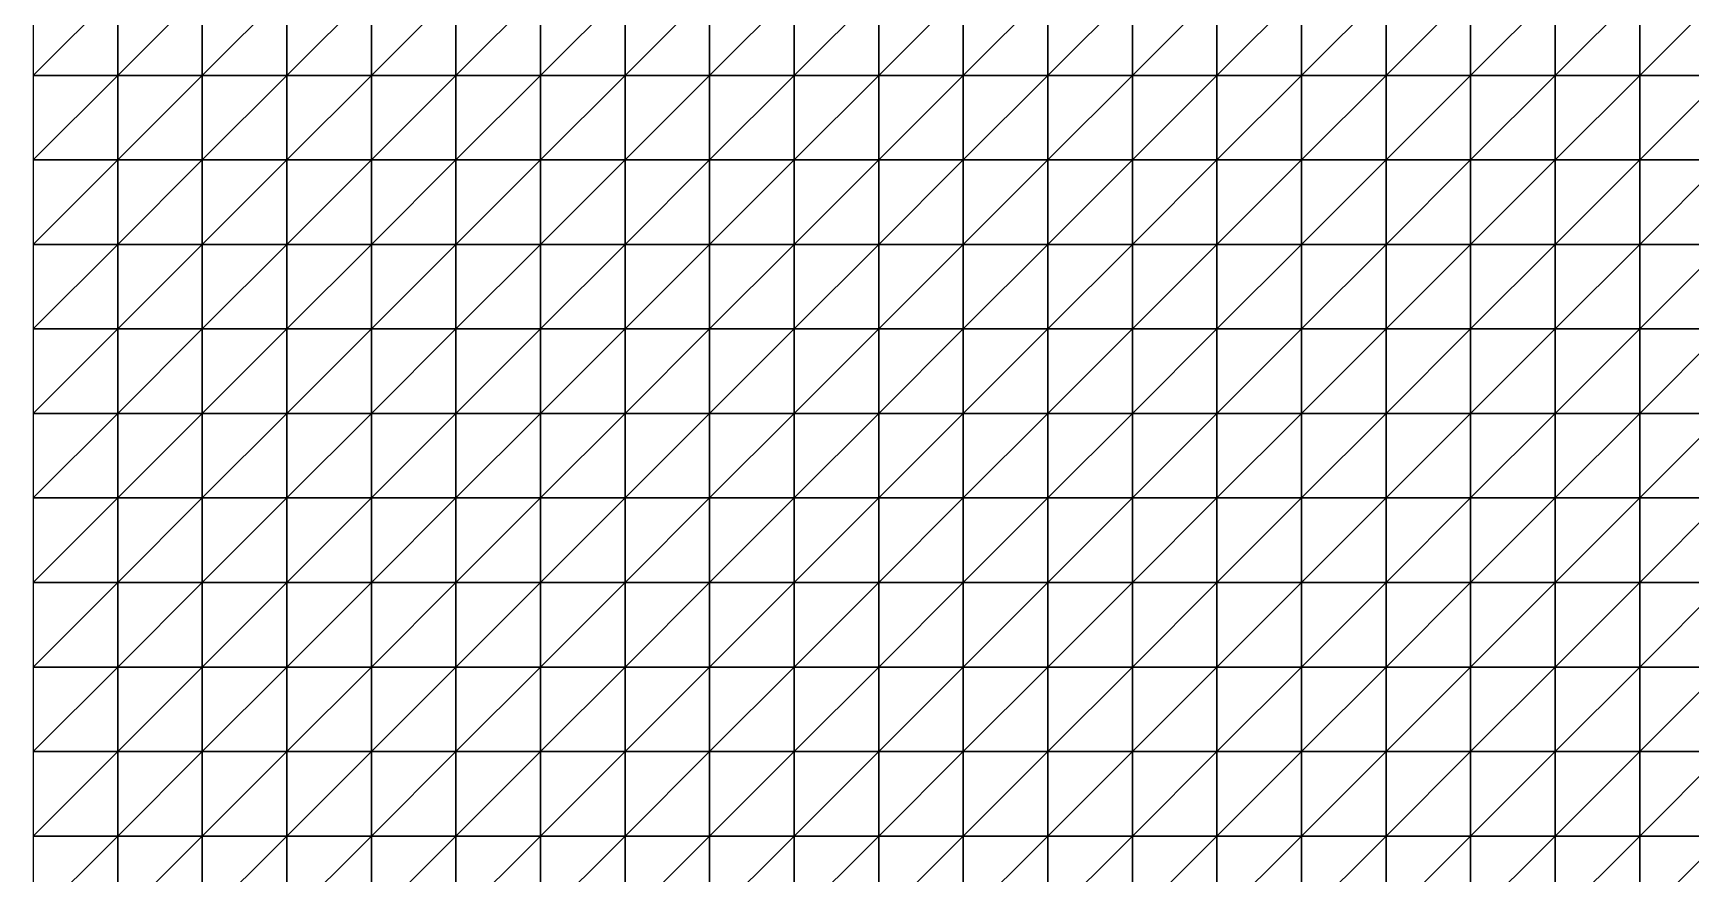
# Model space of a CAD drawing. Header units: metres. Extents: x 351000 to 353000, y 7455000 to 7457000.
# Drawn here: x 351000 to 351490.1, y 7455738.8 to 7455987.5 of the extents above; entities that cross this region are included whole.
import ezdxf

# ---------------------------------------------------------------- set-up
doc = ezdxf.new("R2010")
doc.units = ezdxf.units.M

msp = doc.modelspace()

# ---------------------------------------------------------------- linework, layer by layer
at = {"layer": 'BASE_OF_OXIDE_BOX'}
for points in [[(351000, 7455975, 1174.41), (351025, 7455975, 1174.5), (351025, 7456000, 1174.33)], [(351000, 7455975, 1174.41), (351025, 7456000, 1174.33), (351000, 7456000, 1174.34)], [(351025, 7455975, 1174.5), (351050, 7455975, 1176.9), (351050, 7456000, 1176.36)], [(351025, 7455975, 1174.5), (351050, 7456000, 1176.36), (351025, 7456000, 1174.33)], [(351050, 7455975, 1176.9), (351075, 7455975, 1180.66), (351075, 7456000, 1179.77)], [(351050, 7455975, 1176.9), (351075, 7456000, 1179.77), (351050, 7456000, 1176.36)], [(351075, 7455975, 1180.66), (351100, 7455975, 1184.44), (351100, 7456000, 1183.58)], [(351075, 7455975, 1180.66), (351100, 7456000, 1183.58), (351075, 7456000, 1179.77)], [(351100, 7455975, 1184.44), (351125, 7455975, 1187.08), (351125, 7456000, 1186.86)], [(351100, 7455975, 1184.44), (351125, 7456000, 1186.86), (351100, 7456000, 1183.58)], [(351125, 7455975, 1187.08), (351150, 7455975, 1187.91), (351150, 7456000, 1188.99)], [(351125, 7455975, 1187.08), (351150, 7456000, 1188.99), (351125, 7456000, 1186.86)], [(351150, 7455975, 1187.91), (351175, 7455975, 1186.78), (351175, 7456000, 1189.56)], [(351150, 7455975, 1187.91), (351175, 7456000, 1189.56), (351150, 7456000, 1188.99)], [(351175, 7455975, 1186.78), (351200, 7455975, 1183.84), (351200, 7456000, 1188.29)], [(351175, 7455975, 1186.78), (351200, 7456000, 1188.29), (351175, 7456000, 1189.56)], [(351200, 7455975, 1183.84), (351225, 7455975, 1179.32), (351225, 7456000, 1184.92)], [(351200, 7455975, 1183.84), (351225, 7456000, 1184.92), (351200, 7456000, 1188.29)], [(351225, 7455975, 1179.32), (351250, 7455975, 1173.45), (351250, 7456000, 1179.32)], [(351225, 7455975, 1179.32), (351250, 7456000, 1179.32), (351225, 7456000, 1184.92)], [(351250, 7455975, 1173.45), (351275, 7455975, 1166.69), (351275, 7456000, 1171.86)], [(351250, 7455975, 1173.45), (351275, 7456000, 1171.86), (351250, 7456000, 1179.32)], [(351275, 7455975, 1166.69), (351300, 7455975, 1159.97), (351300, 7456000, 1163.7)], [(351275, 7455975, 1166.69), (351300, 7456000, 1163.7), (351275, 7456000, 1171.86)], [(351300, 7455975, 1159.97), (351325, 7455975, 1154.79), (351325, 7456000, 1156.78)], [(351300, 7455975, 1159.97), (351325, 7456000, 1156.78), (351300, 7456000, 1163.7)], [(351325, 7455975, 1154.79), (351350, 7455975, 1152.94), (351350, 7456000, 1153.42)], [(351325, 7455975, 1154.79), (351350, 7456000, 1153.42), (351325, 7456000, 1156.78)], [(351350, 7455975, 1152.94), (351375, 7455975, 1155.93), (351375, 7456000, 1155.49)], [(351350, 7455975, 1152.94), (351375, 7456000, 1155.49), (351350, 7456000, 1153.42)], [(351375, 7455975, 1155.93), (351400, 7455975, 1164.32), (351400, 7456000, 1163.71)], [(351375, 7455975, 1155.93), (351400, 7456000, 1163.71), (351375, 7456000, 1155.49)], [(351400, 7455975, 1164.32), (351425, 7455975, 1177.45), (351425, 7456000, 1177.23)], [(351400, 7455975, 1164.32), (351425, 7456000, 1177.23), (351400, 7456000, 1163.71)], [(351425, 7455975, 1177.45), (351450, 7455975, 1193.51), (351450, 7456000, 1193.89)], [(351425, 7455975, 1177.45), (351450, 7456000, 1193.89), (351425, 7456000, 1177.23)], [(351450, 7455975, 1193.51), (351475, 7455975, 1209.9), (351475, 7456000, 1210.28)], [(351450, 7455975, 1193.51), (351475, 7456000, 1210.28), (351450, 7456000, 1193.89)], [(351475, 7455975, 1209.9), (351500, 7455975, 1219.05), (351500, 7456000, 1214.21)], [(351475, 7455975, 1209.9), (351500, 7456000, 1214.21), (351475, 7456000, 1210.28)], [(351000, 7455950, 1170.99), (351025, 7455950, 1170.94), (351025, 7455975, 1174.5)], [(351000, 7455950, 1170.99), (351025, 7455975, 1174.5), (351000, 7455975, 1174.41)], [(351025, 7455950, 1170.94), (351050, 7455950, 1173.62), (351050, 7455975, 1176.9)], [(351025, 7455950, 1170.94), (351050, 7455975, 1176.9), (351025, 7455975, 1174.5)], [(351050, 7455950, 1173.62), (351075, 7455950, 1177.85), (351075, 7455975, 1180.66)], [(351050, 7455950, 1173.62), (351075, 7455975, 1180.66), (351050, 7455975, 1176.9)], [(351075, 7455950, 1177.85), (351100, 7455950, 1182.05), (351100, 7455975, 1184.44)], [(351075, 7455950, 1177.85), (351100, 7455975, 1184.44), (351075, 7455975, 1180.66)], [(351100, 7455950, 1182.05), (351125, 7455950, 1184.82), (351125, 7455975, 1187.08)], [(351100, 7455950, 1182.05), (351125, 7455975, 1187.08), (351100, 7455975, 1184.44)], [(351125, 7455950, 1184.82), (351150, 7455950, 1185.46), (351150, 7455975, 1187.91)], [(351125, 7455950, 1184.82), (351150, 7455975, 1187.91), (351125, 7455975, 1187.08)], [(351150, 7455950, 1185.46), (351175, 7455950, 1183.98), (351175, 7455975, 1186.78)], [(351150, 7455950, 1185.46), (351175, 7455975, 1186.78), (351150, 7455975, 1187.91)], [(351175, 7455950, 1183.98), (351200, 7455950, 1180.84), (351200, 7455975, 1183.84)], [(351175, 7455950, 1183.98), (351200, 7455975, 1183.84), (351175, 7455975, 1186.78)], [(351200, 7455950, 1180.84), (351225, 7455950, 1176.63), (351225, 7455975, 1179.32)], [(351200, 7455950, 1180.84), (351225, 7455975, 1179.32), (351200, 7455975, 1183.84)], [(351225, 7455950, 1176.63), (351250, 7455950, 1171.8), (351250, 7455975, 1173.45)], [(351225, 7455950, 1176.63), (351250, 7455975, 1173.45), (351225, 7455975, 1179.32)], [(351250, 7455950, 1171.8), (351275, 7455950, 1166.76), (351275, 7455975, 1166.69)], [(351250, 7455950, 1171.8), (351275, 7455975, 1166.69), (351250, 7455975, 1173.45)], [(351275, 7455950, 1166.76), (351300, 7455950, 1162.15), (351300, 7455975, 1159.97)], [(351275, 7455950, 1166.76), (351300, 7455975, 1159.97), (351275, 7455975, 1166.69)], [(351300, 7455950, 1162.15), (351325, 7455950, 1158.96), (351325, 7455975, 1154.79)], [(351300, 7455950, 1162.15), (351325, 7455975, 1154.79), (351300, 7455975, 1159.97)], [(351325, 7455950, 1158.96), (351350, 7455950, 1158.46), (351350, 7455975, 1152.94)], [(351325, 7455950, 1158.96), (351350, 7455975, 1152.94), (351325, 7455975, 1154.79)], [(351350, 7455950, 1158.46), (351375, 7455950, 1161.8), (351375, 7455975, 1155.93)], [(351350, 7455950, 1158.46), (351375, 7455975, 1155.93), (351350, 7455975, 1152.94)], [(351375, 7455950, 1161.8), (351400, 7455950, 1169.48), (351400, 7455975, 1164.32)], [(351375, 7455950, 1161.8), (351400, 7455975, 1164.32), (351375, 7455975, 1155.93)], [(351400, 7455950, 1169.48), (351425, 7455950, 1181.12), (351425, 7455975, 1177.45)], [(351400, 7455950, 1169.48), (351425, 7455975, 1177.45), (351400, 7455975, 1164.32)], [(351425, 7455950, 1181.12), (351450, 7455950, 1195.38), (351450, 7455975, 1193.51)], [(351425, 7455950, 1181.12), (351450, 7455975, 1193.51), (351425, 7455975, 1177.45)], [(351450, 7455950, 1195.38), (351475, 7455950, 1210.14), (351475, 7455975, 1209.9)], [(351450, 7455950, 1195.38), (351475, 7455975, 1209.9), (351450, 7455975, 1193.51)], [(351475, 7455950, 1210.14), (351500, 7455950, 1223.04), (351500, 7455975, 1219.05)], [(351475, 7455950, 1210.14), (351500, 7455975, 1219.05), (351475, 7455975, 1209.9)], [(351000, 7455925, 1165.84), (351025, 7455925, 1165.54), (351025, 7455950, 1170.94)], [(351000, 7455925, 1165.84), (351025, 7455950, 1170.94), (351000, 7455950, 1170.99)], [(351025, 7455925, 1165.54), (351050, 7455925, 1168.48), (351050, 7455950, 1173.62)], [(351025, 7455925, 1165.54), (351050, 7455950, 1173.62), (351025, 7455950, 1170.94)], [(351050, 7455925, 1168.48), (351075, 7455925, 1173.36), (351075, 7455950, 1177.85)], [(351050, 7455925, 1168.48), (351075, 7455950, 1177.85), (351050, 7455950, 1173.62)], [(351075, 7455925, 1173.36), (351100, 7455925, 1178.38), (351100, 7455950, 1182.05)], [(351075, 7455925, 1173.36), (351100, 7455950, 1182.05), (351075, 7455950, 1177.85)], [(351100, 7455925, 1178.38), (351125, 7455925, 1181.98), (351125, 7455950, 1184.82)], [(351100, 7455925, 1178.38), (351125, 7455950, 1184.82), (351100, 7455950, 1182.05)], [(351125, 7455925, 1181.98), (351150, 7455925, 1183.37), (351150, 7455950, 1185.46)], [(351125, 7455925, 1181.98), (351150, 7455950, 1185.46), (351125, 7455950, 1184.82)], [(351150, 7455925, 1183.37), (351175, 7455925, 1182.65), (351175, 7455950, 1183.98)], [(351150, 7455925, 1183.37), (351175, 7455950, 1183.98), (351150, 7455950, 1185.46)], [(351175, 7455925, 1182.65), (351200, 7455925, 1180.49), (351200, 7455950, 1180.84)], [(351175, 7455925, 1182.65), (351200, 7455950, 1180.84), (351175, 7455950, 1183.98)], [(351200, 7455925, 1180.49), (351225, 7455925, 1177.69), (351225, 7455950, 1176.63)], [(351200, 7455925, 1180.49), (351225, 7455950, 1176.63), (351200, 7455950, 1180.84)], [(351225, 7455925, 1177.69), (351250, 7455925, 1174.84), (351250, 7455950, 1171.8)], [(351225, 7455925, 1177.69), (351250, 7455950, 1171.8), (351225, 7455950, 1176.63)], [(351250, 7455925, 1174.84), (351275, 7455925, 1172.23), (351275, 7455950, 1166.76)], [(351250, 7455925, 1174.84), (351275, 7455950, 1166.76), (351250, 7455950, 1171.8)], [(351275, 7455925, 1172.23), (351300, 7455925, 1170.12), (351300, 7455950, 1162.15)], [(351275, 7455925, 1172.23), (351300, 7455950, 1162.15), (351275, 7455950, 1166.76)], [(351300, 7455925, 1170.12), (351325, 7455925, 1168.98), (351325, 7455950, 1158.96)], [(351300, 7455925, 1170.12), (351325, 7455950, 1158.96), (351300, 7455950, 1162.15)], [(351325, 7455925, 1168.98), (351350, 7455925, 1169.57), (351350, 7455950, 1158.46)], [(351325, 7455925, 1168.98), (351350, 7455950, 1158.46), (351325, 7455950, 1158.96)], [(351350, 7455925, 1169.57), (351375, 7455925, 1172.68), (351375, 7455950, 1161.8)], [(351350, 7455925, 1169.57), (351375, 7455950, 1161.8), (351350, 7455950, 1158.46)], [(351375, 7455925, 1172.68), (351400, 7455925, 1178.81), (351400, 7455950, 1169.48)], [(351375, 7455925, 1172.68), (351400, 7455950, 1169.48), (351375, 7455950, 1161.8)], [(351400, 7455925, 1178.81), (351425, 7455925, 1187.91), (351425, 7455950, 1181.12)], [(351400, 7455925, 1178.81), (351425, 7455950, 1181.12), (351400, 7455950, 1169.48)], [(351425, 7455925, 1187.91), (351450, 7455925, 1199.18), (351450, 7455950, 1195.38)], [(351425, 7455925, 1187.91), (351450, 7455950, 1195.38), (351425, 7455950, 1181.12)], [(351450, 7455925, 1199.18), (351475, 7455925, 1211.06), (351475, 7455950, 1210.14)], [(351450, 7455925, 1199.18), (351475, 7455950, 1210.14), (351450, 7455950, 1195.38)], [(351475, 7455925, 1211.06), (351500, 7455925, 1221.58), (351500, 7455950, 1223.04)], [(351475, 7455925, 1211.06), (351500, 7455950, 1223.04), (351475, 7455950, 1210.14)], [(351000, 7455900, 1162.57), (351025, 7455900, 1162), (351025, 7455925, 1165.54)], [(351000, 7455900, 1162.57), (351025, 7455925, 1165.54), (351000, 7455925, 1165.84)], [(351025, 7455900, 1162), (351050, 7455900, 1165.1), (351050, 7455925, 1168.48)], [(351025, 7455900, 1162), (351050, 7455925, 1168.48), (351025, 7455925, 1165.54)], [(351050, 7455900, 1165.1), (351075, 7455900, 1170.52), (351075, 7455925, 1173.36)], [(351050, 7455900, 1165.1), (351075, 7455925, 1173.36), (351050, 7455925, 1168.48)], [(351075, 7455900, 1170.52), (351100, 7455900, 1176.34), (351100, 7455925, 1178.38)], [(351075, 7455900, 1170.52), (351100, 7455925, 1178.38), (351075, 7455925, 1173.36)], [(351100, 7455900, 1176.34), (351125, 7455900, 1180.83), (351125, 7455925, 1181.98)], [(351100, 7455900, 1176.34), (351125, 7455925, 1181.98), (351100, 7455925, 1178.38)], [(351125, 7455900, 1180.83), (351150, 7455900, 1183.12), (351150, 7455925, 1183.37)], [(351125, 7455900, 1180.83), (351150, 7455925, 1183.37), (351125, 7455925, 1181.98)], [(351150, 7455900, 1183.12), (351175, 7455900, 1183.36), (351175, 7455925, 1182.65)], [(351150, 7455900, 1183.12), (351175, 7455925, 1182.65), (351150, 7455925, 1183.37)], [(351175, 7455900, 1183.36), (351200, 7455900, 1182.38), (351200, 7455925, 1180.49)], [(351175, 7455900, 1183.36), (351200, 7455925, 1180.49), (351175, 7455925, 1182.65)], [(351200, 7455900, 1182.38), (351225, 7455900, 1181.18), (351225, 7455925, 1177.69)], [(351200, 7455900, 1182.38), (351225, 7455925, 1177.69), (351200, 7455925, 1180.49)], [(351225, 7455900, 1181.18), (351250, 7455900, 1180.4), (351250, 7455925, 1174.84)], [(351225, 7455900, 1181.18), (351250, 7455925, 1174.84), (351225, 7455925, 1177.69)], [(351250, 7455900, 1180.4), (351275, 7455900, 1180.23), (351275, 7455925, 1172.23)], [(351250, 7455900, 1180.4), (351275, 7455925, 1172.23), (351250, 7455925, 1174.84)], [(351275, 7455900, 1180.23), (351300, 7455900, 1180.56), (351300, 7455925, 1170.12)], [(351275, 7455900, 1180.23), (351300, 7455925, 1170.12), (351275, 7455925, 1172.23)], [(351300, 7455900, 1180.56), (351325, 7455900, 1181.34), (351325, 7455925, 1168.98)], [(351300, 7455900, 1180.56), (351325, 7455925, 1168.98), (351300, 7455925, 1170.12)], [(351325, 7455900, 1181.34), (351350, 7455900, 1182.78), (351350, 7455925, 1169.57)], [(351325, 7455900, 1181.34), (351350, 7455925, 1169.57), (351325, 7455925, 1168.98)], [(351350, 7455900, 1182.78), (351375, 7455900, 1185.35), (351375, 7455925, 1172.68)], [(351350, 7455900, 1182.78), (351375, 7455925, 1172.68), (351350, 7455925, 1169.57)], [(351375, 7455900, 1185.35), (351400, 7455900, 1189.53), (351400, 7455925, 1178.81)], [(351375, 7455900, 1185.35), (351400, 7455925, 1178.81), (351375, 7455925, 1172.68)], [(351400, 7455900, 1189.53), (351425, 7455900, 1195.62), (351425, 7455925, 1187.91)], [(351400, 7455900, 1189.53), (351425, 7455925, 1187.91), (351400, 7455925, 1178.81)], [(351425, 7455900, 1195.62), (351450, 7455900, 1203.37), (351450, 7455925, 1199.18)], [(351425, 7455900, 1195.62), (351450, 7455925, 1199.18), (351425, 7455925, 1187.91)], [(351450, 7455900, 1203.37), (351475, 7455900, 1211.77), (351475, 7455925, 1211.06)], [(351450, 7455900, 1203.37), (351475, 7455925, 1211.06), (351450, 7455925, 1199.18)], [(351475, 7455900, 1211.77), (351500, 7455900, 1219.31), (351500, 7455925, 1221.58)], [(351475, 7455900, 1211.77), (351500, 7455925, 1221.58), (351475, 7455925, 1211.06)], [(351000, 7455875, 1163.78), (351025, 7455875, 1162.95), (351025, 7455900, 1162)], [(351000, 7455875, 1163.78), (351025, 7455900, 1162), (351000, 7455900, 1162.57)], [(351025, 7455875, 1162.95), (351050, 7455875, 1165.97), (351050, 7455900, 1165.1)], [(351025, 7455875, 1162.95), (351050, 7455900, 1165.1), (351025, 7455900, 1162)], [(351050, 7455875, 1165.97), (351075, 7455875, 1171.54), (351075, 7455900, 1170.52)], [(351050, 7455875, 1165.97), (351075, 7455900, 1170.52), (351050, 7455900, 1165.1)], [(351075, 7455875, 1171.54), (351100, 7455875, 1177.61), (351100, 7455900, 1176.34)], [(351075, 7455875, 1171.54), (351100, 7455900, 1176.34), (351075, 7455900, 1170.52)], [(351100, 7455875, 1177.61), (351125, 7455875, 1182.37), (351125, 7455900, 1180.83)], [(351100, 7455875, 1177.61), (351125, 7455900, 1180.83), (351100, 7455900, 1176.34)], [(351125, 7455875, 1182.37), (351150, 7455875, 1184.89), (351150, 7455900, 1183.12)], [(351125, 7455875, 1182.37), (351150, 7455900, 1183.12), (351125, 7455900, 1180.83)], [(351150, 7455875, 1184.89), (351175, 7455875, 1185.38), (351175, 7455900, 1183.36)], [(351150, 7455875, 1184.89), (351175, 7455900, 1183.36), (351150, 7455900, 1183.12)], [(351175, 7455875, 1185.38), (351200, 7455875, 1184.87), (351200, 7455900, 1182.38)], [(351175, 7455875, 1185.38), (351200, 7455900, 1182.38), (351175, 7455900, 1183.36)], [(351200, 7455875, 1184.87), (351225, 7455875, 1184.54), (351225, 7455900, 1181.18)], [(351200, 7455875, 1184.87), (351225, 7455900, 1181.18), (351200, 7455900, 1182.38)], [(351225, 7455875, 1184.54), (351250, 7455875, 1185.19), (351250, 7455900, 1180.4)], [(351225, 7455875, 1184.54), (351250, 7455900, 1180.4), (351225, 7455900, 1181.18)], [(351250, 7455875, 1185.19), (351275, 7455875, 1186.91), (351275, 7455900, 1180.23)], [(351250, 7455875, 1185.19), (351275, 7455900, 1180.23), (351250, 7455900, 1180.4)], [(351275, 7455875, 1186.91), (351300, 7455875, 1189.27), (351300, 7455900, 1180.56)], [(351275, 7455875, 1186.91), (351300, 7455900, 1180.56), (351275, 7455900, 1180.23)], [(351300, 7455875, 1189.27), (351325, 7455875, 1190.45), (351325, 7455900, 1181.34)], [(351300, 7455875, 1189.27), (351325, 7455900, 1181.34), (351300, 7455900, 1180.56)], [(351325, 7455875, 1190.45), (351350, 7455875, 1192.85), (351350, 7455900, 1182.78)], [(351325, 7455875, 1190.45), (351350, 7455900, 1182.78), (351325, 7455900, 1181.34)], [(351350, 7455875, 1192.85), (351375, 7455875, 1196.14), (351375, 7455900, 1185.35)], [(351350, 7455875, 1192.85), (351375, 7455900, 1185.35), (351350, 7455900, 1182.78)], [(351375, 7455875, 1196.14), (351400, 7455875, 1198.62), (351400, 7455900, 1189.53)], [(351375, 7455875, 1196.14), (351400, 7455900, 1189.53), (351375, 7455900, 1185.35)], [(351400, 7455875, 1198.62), (351425, 7455875, 1202.02), (351425, 7455900, 1195.62)], [(351400, 7455875, 1198.62), (351425, 7455900, 1195.62), (351400, 7455900, 1189.53)], [(351425, 7455875, 1202.02), (351450, 7455875, 1206.59), (351450, 7455900, 1203.37)], [(351425, 7455875, 1202.02), (351450, 7455900, 1203.37), (351425, 7455900, 1195.62)], [(351450, 7455875, 1206.59), (351475, 7455875, 1211.87), (351475, 7455900, 1211.77)], [(351450, 7455875, 1206.59), (351475, 7455900, 1211.77), (351450, 7455900, 1203.37)], [(351475, 7455875, 1211.87), (351500, 7455875, 1216.78), (351500, 7455900, 1219.31)], [(351475, 7455875, 1211.87), (351500, 7455900, 1219.31), (351475, 7455900, 1211.77)], [(351000, 7455850, 1168.91), (351025, 7455850, 1167.82), (351025, 7455875, 1162.95)], [(351000, 7455850, 1168.91), (351025, 7455875, 1162.95), (351000, 7455875, 1163.78)], [(351025, 7455850, 1167.82), (351050, 7455850, 1170.56), (351050, 7455875, 1165.97)], [(351025, 7455850, 1167.82), (351050, 7455875, 1165.97), (351025, 7455875, 1162.95)], [(351050, 7455850, 1170.56), (351075, 7455850, 1175.82), (351075, 7455875, 1171.54)], [(351050, 7455850, 1170.56), (351075, 7455875, 1171.54), (351050, 7455875, 1165.97)], [(351075, 7455850, 1175.82), (351100, 7455850, 1181.52), (351100, 7455875, 1177.61)], [(351075, 7455850, 1175.82), (351100, 7455875, 1177.61), (351075, 7455875, 1171.54)], [(351100, 7455850, 1181.52), (351125, 7455850, 1185.75), (351125, 7455875, 1182.37)], [(351100, 7455850, 1181.52), (351125, 7455875, 1182.37), (351100, 7455875, 1177.61)], [(351125, 7455850, 1185.75), (351150, 7455850, 1187.57), (351150, 7455875, 1184.89)], [(351125, 7455850, 1185.75), (351150, 7455875, 1184.89), (351125, 7455875, 1182.37)], [(351150, 7455850, 1187.57), (351175, 7455850, 1187.32), (351175, 7455875, 1185.38)], [(351150, 7455850, 1187.57), (351175, 7455875, 1185.38), (351150, 7455875, 1184.89)], [(351175, 7455850, 1187.32), (351200, 7455850, 1186.25), (351200, 7455875, 1184.87)], [(351175, 7455850, 1187.32), (351200, 7455875, 1184.87), (351175, 7455875, 1185.38)], [(351200, 7455850, 1186.25), (351225, 7455850, 1185.83), (351225, 7455875, 1184.54)], [(351200, 7455850, 1186.25), (351225, 7455875, 1184.54), (351200, 7455875, 1184.87)], [(351225, 7455850, 1185.83), (351250, 7455850, 1187.05), (351250, 7455875, 1185.19)], [(351225, 7455850, 1185.83), (351250, 7455875, 1185.19), (351225, 7455875, 1184.54)], [(351250, 7455850, 1187.05), (351275, 7455850, 1190.01), (351275, 7455875, 1186.91)], [(351250, 7455850, 1187.05), (351275, 7455875, 1186.91), (351250, 7455875, 1185.19)], [(351275, 7455850, 1190.01), (351300, 7455850, 1193.5), (351300, 7455875, 1189.27)], [(351275, 7455850, 1190.01), (351300, 7455875, 1189.27), (351275, 7455875, 1186.91)], [(351300, 7455850, 1193.5), (351325, 7455850, 1193.71), (351325, 7455875, 1190.45)], [(351300, 7455850, 1193.5), (351325, 7455875, 1190.45), (351300, 7455875, 1189.27)], [(351325, 7455850, 1193.71), (351350, 7455850, 1196.82), (351350, 7455875, 1192.85)], [(351325, 7455850, 1193.71), (351350, 7455875, 1192.85), (351325, 7455875, 1190.45)], [(351350, 7455850, 1196.82), (351375, 7455850, 1202.3), (351375, 7455875, 1196.14)], [(351350, 7455850, 1196.82), (351375, 7455875, 1196.14), (351350, 7455875, 1192.85)], [(351375, 7455850, 1202.3), (351400, 7455850, 1204.89), (351400, 7455875, 1198.62)], [(351375, 7455850, 1202.3), (351400, 7455875, 1198.62), (351375, 7455875, 1196.14)], [(351400, 7455850, 1204.89), (351425, 7455850, 1206.41), (351425, 7455875, 1202.02)], [(351400, 7455850, 1204.89), (351425, 7455875, 1202.02), (351400, 7455875, 1198.62)], [(351425, 7455850, 1206.41), (351450, 7455850, 1208.69), (351450, 7455875, 1206.59)], [(351425, 7455850, 1206.41), (351450, 7455875, 1206.59), (351425, 7455875, 1202.02)], [(351450, 7455850, 1208.69), (351475, 7455850, 1211.76), (351475, 7455875, 1211.87)], [(351450, 7455850, 1208.69), (351475, 7455875, 1211.87), (351450, 7455875, 1206.59)], [(351475, 7455850, 1211.76), (351500, 7455850, 1214.97), (351500, 7455875, 1216.78)], [(351475, 7455850, 1211.76), (351500, 7455875, 1216.78), (351475, 7455875, 1211.87)], [(351000, 7455825, 1174.31), (351025, 7455825, 1173.09), (351025, 7455850, 1167.82)], [(351000, 7455825, 1174.31), (351025, 7455850, 1167.82), (351000, 7455850, 1168.91)], [(351025, 7455825, 1173.09), (351050, 7455825, 1175.59), (351050, 7455850, 1170.56)], [(351025, 7455825, 1173.09), (351050, 7455850, 1170.56), (351025, 7455850, 1167.82)], [(351050, 7455825, 1175.59), (351075, 7455825, 1180.48), (351075, 7455850, 1175.82)], [(351050, 7455825, 1175.59), (351075, 7455850, 1175.82), (351050, 7455850, 1170.56)], [(351075, 7455825, 1180.48), (351100, 7455825, 1185.6), (351100, 7455850, 1181.52)], [(351075, 7455825, 1180.48), (351100, 7455850, 1181.52), (351075, 7455850, 1175.82)], [(351100, 7455825, 1185.6), (351125, 7455825, 1188.97), (351125, 7455850, 1185.75)], [(351100, 7455825, 1185.6), (351125, 7455850, 1185.75), (351100, 7455850, 1181.52)], [(351125, 7455825, 1188.97), (351150, 7455825, 1189.68), (351150, 7455850, 1187.57)], [(351125, 7455825, 1188.97), (351150, 7455850, 1187.57), (351125, 7455850, 1185.75)], [(351150, 7455825, 1189.68), (351175, 7455825, 1188.21), (351175, 7455850, 1187.32)], [(351150, 7455825, 1189.68), (351175, 7455850, 1187.32), (351150, 7455850, 1187.57)], [(351175, 7455825, 1188.21), (351200, 7455825, 1186.08), (351200, 7455850, 1186.25)], [(351175, 7455825, 1188.21), (351200, 7455850, 1186.25), (351175, 7455850, 1187.32)], [(351200, 7455825, 1186.08), (351225, 7455825, 1185.09), (351225, 7455850, 1185.83)], [(351200, 7455825, 1186.08), (351225, 7455850, 1185.83), (351200, 7455850, 1186.25)], [(351225, 7455825, 1185.09), (351250, 7455825, 1186.47), (351250, 7455850, 1187.05)], [(351225, 7455825, 1185.09), (351250, 7455850, 1187.05), (351225, 7455850, 1185.83)], [(351250, 7455825, 1186.47), (351275, 7455825, 1190.35), (351275, 7455850, 1190.01)], [(351250, 7455825, 1186.47), (351275, 7455850, 1190.01), (351250, 7455850, 1187.05)], [(351275, 7455825, 1190.35), (351300, 7455825, 1195.85), (351300, 7455850, 1193.5)], [(351275, 7455825, 1190.35), (351300, 7455850, 1193.5), (351275, 7455850, 1190.01)], [(351300, 7455825, 1195.85), (351325, 7455825, 1198.73), (351325, 7455850, 1193.71)], [(351300, 7455825, 1195.85), (351325, 7455850, 1193.71), (351300, 7455850, 1193.5)], [(351325, 7455825, 1198.73), (351350, 7455825, 1202.43), (351350, 7455850, 1196.82)], [(351325, 7455825, 1198.73), (351350, 7455850, 1196.82), (351325, 7455850, 1193.71)], [(351350, 7455825, 1202.43), (351375, 7455825, 1207.96), (351375, 7455850, 1202.3)], [(351350, 7455825, 1202.43), (351375, 7455850, 1202.3), (351350, 7455850, 1196.82)], [(351375, 7455825, 1207.96), (351400, 7455825, 1209.53), (351400, 7455850, 1204.89)], [(351375, 7455825, 1207.96), (351400, 7455850, 1204.89), (351375, 7455850, 1202.3)], [(351400, 7455825, 1209.53), (351425, 7455825, 1209.82), (351425, 7455850, 1206.41)], [(351400, 7455825, 1209.53), (351425, 7455850, 1206.41), (351400, 7455850, 1204.89)], [(351425, 7455825, 1209.82), (351450, 7455825, 1210.5), (351450, 7455850, 1208.69)], [(351425, 7455825, 1209.82), (351450, 7455850, 1208.69), (351425, 7455850, 1206.41)], [(351450, 7455825, 1210.5), (351475, 7455825, 1212.08), (351475, 7455850, 1211.76)], [(351450, 7455825, 1210.5), (351475, 7455850, 1211.76), (351450, 7455850, 1208.69)], [(351475, 7455825, 1212.08), (351500, 7455825, 1214.36), (351500, 7455850, 1214.97)], [(351475, 7455825, 1212.08), (351500, 7455850, 1214.97), (351475, 7455850, 1211.76)], [(351000, 7455800, 1175.7), (351025, 7455800, 1174.73), (351025, 7455825, 1173.09)], [(351000, 7455800, 1175.7), (351025, 7455825, 1173.09), (351000, 7455825, 1174.31)], [(351025, 7455800, 1174.73), (351050, 7455800, 1177.46), (351050, 7455825, 1175.59)], [(351025, 7455800, 1174.73), (351050, 7455825, 1175.59), (351025, 7455825, 1173.09)], [(351050, 7455800, 1177.46), (351075, 7455800, 1182.46), (351075, 7455825, 1180.48)], [(351050, 7455800, 1177.46), (351075, 7455825, 1180.48), (351050, 7455825, 1175.59)], [(351075, 7455800, 1182.46), (351100, 7455800, 1187.47), (351100, 7455825, 1185.6)], [(351075, 7455800, 1182.46), (351100, 7455825, 1185.6), (351075, 7455825, 1180.48)], [(351100, 7455800, 1187.47), (351125, 7455800, 1190.45), (351125, 7455825, 1188.97)], [(351100, 7455800, 1187.47), (351125, 7455825, 1188.97), (351100, 7455825, 1185.6)], [(351125, 7455800, 1190.45), (351150, 7455800, 1190.49), (351150, 7455825, 1189.68)], [(351125, 7455800, 1190.45), (351150, 7455825, 1189.68), (351125, 7455825, 1188.97)], [(351150, 7455800, 1190.49), (351175, 7455800, 1188.21), (351175, 7455825, 1188.21)], [(351150, 7455800, 1190.49), (351175, 7455825, 1188.21), (351150, 7455825, 1189.68)], [(351175, 7455800, 1188.21), (351200, 7455800, 1185.4), (351200, 7455825, 1186.08)], [(351175, 7455800, 1188.21), (351200, 7455825, 1186.08), (351175, 7455825, 1188.21)], [(351200, 7455800, 1185.4), (351225, 7455800, 1184.17), (351225, 7455825, 1185.09)], [(351200, 7455800, 1185.4), (351225, 7455825, 1185.09), (351200, 7455825, 1186.08)], [(351225, 7455800, 1184.17), (351250, 7455800, 1185.97), (351250, 7455825, 1186.47)], [(351225, 7455800, 1184.17), (351250, 7455825, 1186.47), (351225, 7455825, 1185.09)], [(351250, 7455800, 1185.97), (351275, 7455800, 1190.99), (351275, 7455825, 1190.35)], [(351250, 7455800, 1185.97), (351275, 7455825, 1190.35), (351250, 7455825, 1186.47)], [(351275, 7455800, 1190.99), (351300, 7455800, 1198.11), (351300, 7455825, 1195.85)], [(351275, 7455800, 1190.99), (351300, 7455825, 1195.85), (351275, 7455825, 1190.35)], [(351300, 7455800, 1198.11), (351325, 7455800, 1205.05), (351325, 7455825, 1198.73)], [(351300, 7455800, 1198.11), (351325, 7455825, 1198.73), (351300, 7455825, 1195.85)], [(351325, 7455800, 1205.05), (351350, 7455800, 1209.13), (351350, 7455825, 1202.43)], [(351325, 7455800, 1205.05), (351350, 7455825, 1202.43), (351325, 7455825, 1198.73)], [(351350, 7455800, 1209.13), (351375, 7455800, 1214.25), (351375, 7455825, 1207.96)], [(351350, 7455800, 1209.13), (351375, 7455825, 1207.96), (351350, 7455825, 1202.43)], [(351375, 7455800, 1214.25), (351400, 7455800, 1214.74), (351400, 7455825, 1209.53)], [(351375, 7455800, 1214.25), (351400, 7455825, 1209.53), (351375, 7455825, 1207.96)], [(351400, 7455800, 1214.74), (351425, 7455800, 1213.77), (351425, 7455825, 1209.82)], [(351400, 7455800, 1214.74), (351425, 7455825, 1209.82), (351400, 7455825, 1209.53)], [(351425, 7455800, 1213.77), (351450, 7455800, 1212.8), (351450, 7455825, 1210.5)], [(351425, 7455800, 1213.77), (351450, 7455825, 1210.5), (351425, 7455825, 1209.82)], [(351450, 7455800, 1212.8), (351475, 7455800, 1212.85), (351475, 7455825, 1212.08)], [(351450, 7455800, 1212.8), (351475, 7455825, 1212.08), (351450, 7455825, 1210.5)], [(351475, 7455800, 1212.85), (351500, 7455800, 1214.19), (351500, 7455825, 1214.36)], [(351475, 7455800, 1212.85), (351500, 7455825, 1214.36), (351475, 7455825, 1212.08)], [(351000, 7455775, 1171.13), (351025, 7455775, 1171.03), (351025, 7455800, 1174.73)], [(351000, 7455775, 1171.13), (351025, 7455800, 1174.73), (351000, 7455800, 1175.7)], [(351025, 7455775, 1171.03), (351050, 7455775, 1174.75), (351050, 7455800, 1177.46)], [(351025, 7455775, 1171.03), (351050, 7455800, 1177.46), (351025, 7455800, 1174.73)], [(351050, 7455775, 1174.75), (351075, 7455775, 1180.72), (351075, 7455800, 1182.46)], [(351050, 7455775, 1174.75), (351075, 7455800, 1182.46), (351050, 7455800, 1177.46)], [(351075, 7455775, 1180.72), (351100, 7455775, 1186.54), (351100, 7455800, 1187.47)], [(351075, 7455775, 1180.72), (351100, 7455800, 1187.47), (351075, 7455800, 1182.46)], [(351100, 7455775, 1186.54), (351125, 7455775, 1190.08), (351125, 7455800, 1190.45)], [(351100, 7455775, 1186.54), (351125, 7455800, 1190.45), (351100, 7455800, 1187.47)], [(351125, 7455775, 1190.08), (351150, 7455775, 1188.67), (351150, 7455800, 1190.49)], [(351125, 7455775, 1190.08), (351150, 7455800, 1190.49), (351125, 7455800, 1190.45)], [(351150, 7455775, 1188.67), (351175, 7455775, 1185.53), (351175, 7455800, 1188.21)], [(351150, 7455775, 1188.67), (351175, 7455800, 1188.21), (351150, 7455800, 1190.49)], [(351175, 7455775, 1185.53), (351200, 7455775, 1184.85), (351200, 7455800, 1185.4)], [(351175, 7455775, 1185.53), (351200, 7455800, 1185.4), (351175, 7455800, 1188.21)], [(351200, 7455775, 1184.85), (351225, 7455775, 1185.17), (351225, 7455800, 1184.17)], [(351200, 7455775, 1184.85), (351225, 7455800, 1184.17), (351200, 7455800, 1185.4)], [(351225, 7455775, 1185.17), (351250, 7455775, 1188.05), (351250, 7455800, 1185.97)], [(351225, 7455775, 1185.17), (351250, 7455800, 1185.97), (351225, 7455800, 1184.17)], [(351250, 7455775, 1188.05), (351275, 7455775, 1194.62), (351275, 7455800, 1190.99)], [(351250, 7455775, 1188.05), (351275, 7455800, 1190.99), (351250, 7455800, 1185.97)], [(351275, 7455775, 1194.62), (351300, 7455775, 1203.53), (351300, 7455800, 1198.11)], [(351275, 7455775, 1194.62), (351300, 7455800, 1198.11), (351275, 7455800, 1190.99)], [(351300, 7455775, 1203.53), (351325, 7455775, 1211.8), (351325, 7455800, 1205.05)], [(351300, 7455775, 1203.53), (351325, 7455800, 1205.05), (351300, 7455800, 1198.11)], [(351325, 7455775, 1211.8), (351350, 7455775, 1216.01), (351350, 7455800, 1209.13)], [(351325, 7455775, 1211.8), (351350, 7455800, 1209.13), (351325, 7455800, 1205.05)], [(351350, 7455775, 1216.01), (351375, 7455775, 1220.72), (351375, 7455800, 1214.25)], [(351350, 7455775, 1216.01), (351375, 7455800, 1214.25), (351350, 7455800, 1209.13)], [(351375, 7455775, 1220.72), (351400, 7455775, 1221.63), (351400, 7455800, 1214.74)], [(351375, 7455775, 1220.72), (351400, 7455800, 1214.74), (351375, 7455800, 1214.25)], [(351400, 7455775, 1221.63), (351425, 7455775, 1218.68), (351425, 7455800, 1213.77)], [(351400, 7455775, 1221.63), (351425, 7455800, 1213.77), (351400, 7455800, 1214.74)], [(351425, 7455775, 1218.68), (351450, 7455775, 1215.28), (351450, 7455800, 1212.8)], [(351425, 7455775, 1218.68), (351450, 7455800, 1212.8), (351425, 7455800, 1213.77)], [(351450, 7455775, 1215.28), (351475, 7455775, 1213.04), (351475, 7455800, 1212.85)], [(351450, 7455775, 1215.28), (351475, 7455800, 1212.85), (351450, 7455800, 1212.8)], [(351475, 7455775, 1213.04), (351500, 7455775, 1212.71), (351500, 7455800, 1214.19)], [(351475, 7455775, 1213.04), (351500, 7455800, 1214.19), (351475, 7455800, 1212.85)], [(351000, 7455750, 1162.53), (351025, 7455750, 1163.95), (351025, 7455775, 1171.03)], [(351000, 7455750, 1162.53), (351025, 7455775, 1171.03), (351000, 7455775, 1171.13)], [(351025, 7455750, 1163.95), (351050, 7455750, 1169.35), (351050, 7455775, 1174.75)], [(351025, 7455750, 1163.95), (351050, 7455775, 1174.75), (351025, 7455775, 1171.03)], [(351050, 7455750, 1169.35), (351075, 7455750, 1176.98), (351075, 7455775, 1180.72)], [(351050, 7455750, 1169.35), (351075, 7455775, 1180.72), (351050, 7455775, 1174.75)], [(351075, 7455750, 1176.98), (351100, 7455750, 1184.29), (351100, 7455775, 1186.54)], [(351075, 7455750, 1176.98), (351100, 7455775, 1186.54), (351075, 7455775, 1180.72)], [(351100, 7455750, 1184.29), (351125, 7455750, 1187.5), (351125, 7455775, 1190.08)], [(351100, 7455750, 1184.29), (351125, 7455775, 1190.08), (351100, 7455775, 1186.54)], [(351125, 7455750, 1187.5), (351150, 7455750, 1184.74), (351150, 7455775, 1188.67)], [(351125, 7455750, 1187.5), (351150, 7455775, 1188.67), (351125, 7455775, 1190.08)], [(351150, 7455750, 1184.74), (351175, 7455750, 1183.05), (351175, 7455775, 1185.53)], [(351150, 7455750, 1184.74), (351175, 7455775, 1185.53), (351150, 7455775, 1188.67)], [(351175, 7455750, 1183.05), (351200, 7455750, 1184.04), (351200, 7455775, 1184.85)], [(351175, 7455750, 1183.05), (351200, 7455775, 1184.85), (351175, 7455775, 1185.53)], [(351200, 7455750, 1184.04), (351225, 7455750, 1188.53), (351225, 7455775, 1185.17)], [(351200, 7455750, 1184.04), (351225, 7455775, 1185.17), (351200, 7455775, 1184.85)], [(351225, 7455750, 1188.53), (351250, 7455750, 1192.93), (351250, 7455775, 1188.05)], [(351225, 7455750, 1188.53), (351250, 7455775, 1188.05), (351225, 7455775, 1185.17)], [(351250, 7455750, 1192.93), (351275, 7455750, 1201.24), (351275, 7455775, 1194.62)], [(351250, 7455750, 1192.93), (351275, 7455775, 1194.62), (351250, 7455775, 1188.05)], [(351275, 7455750, 1201.24), (351300, 7455750, 1211.83), (351300, 7455775, 1203.53)], [(351275, 7455750, 1201.24), (351300, 7455775, 1203.53), (351275, 7455775, 1194.62)], [(351300, 7455750, 1211.83), (351325, 7455750, 1217.94), (351325, 7455775, 1211.8)], [(351300, 7455750, 1211.83), (351325, 7455775, 1211.8), (351300, 7455775, 1203.53)], [(351325, 7455750, 1217.94), (351350, 7455750, 1222.02), (351350, 7455775, 1216.01)], [(351325, 7455750, 1217.94), (351350, 7455775, 1216.01), (351325, 7455775, 1211.8)], [(351350, 7455750, 1222.02), (351375, 7455750, 1225.95), (351375, 7455775, 1220.72)], [(351350, 7455750, 1222.02), (351375, 7455775, 1220.72), (351350, 7455775, 1216.01)], [(351375, 7455750, 1225.95), (351400, 7455750, 1228.87), (351400, 7455775, 1221.63)], [(351375, 7455750, 1225.95), (351400, 7455775, 1221.63), (351375, 7455775, 1220.72)], [(351400, 7455750, 1228.87), (351425, 7455750, 1223.16), (351425, 7455775, 1218.68)], [(351400, 7455750, 1228.87), (351425, 7455775, 1218.68), (351400, 7455775, 1221.63)], [(351425, 7455750, 1223.16), (351450, 7455750, 1216.5), (351450, 7455775, 1215.28)], [(351425, 7455750, 1223.16), (351450, 7455775, 1215.28), (351425, 7455775, 1218.68)], [(351450, 7455750, 1216.5), (351475, 7455750, 1211.14), (351475, 7455775, 1213.04)], [(351450, 7455750, 1216.5), (351475, 7455775, 1213.04), (351450, 7455775, 1215.28)], [(351475, 7455750, 1211.14), (351500, 7455750, 1208.36), (351500, 7455775, 1212.71)], [(351475, 7455750, 1211.14), (351500, 7455775, 1212.71), (351475, 7455775, 1213.04)], [(351000, 7455725, 1154.52), (351025, 7455725, 1157.88), (351025, 7455750, 1163.95)], [(351000, 7455725, 1154.52), (351025, 7455750, 1163.95), (351000, 7455750, 1162.53)], [(351025, 7455725, 1157.88), (351050, 7455725, 1165.17), (351050, 7455750, 1169.35)], [(351025, 7455725, 1157.88), (351050, 7455750, 1169.35), (351025, 7455750, 1163.95)], [(351050, 7455725, 1165.17), (351075, 7455725, 1174.46), (351075, 7455750, 1176.98)], [(351050, 7455725, 1165.17), (351075, 7455750, 1176.98), (351050, 7455750, 1169.35)], [(351075, 7455725, 1174.46), (351100, 7455725, 1183.15), (351100, 7455750, 1184.29)], [(351075, 7455725, 1174.46), (351100, 7455750, 1184.29), (351075, 7455750, 1176.98)], [(351100, 7455725, 1183.15), (351125, 7455725, 1185.44), (351125, 7455750, 1187.5)], [(351100, 7455725, 1183.15), (351125, 7455750, 1187.5), (351100, 7455750, 1184.29)], [(351125, 7455725, 1185.44), (351150, 7455725, 1184.04), (351150, 7455750, 1184.74)], [(351125, 7455725, 1185.44), (351150, 7455750, 1184.74), (351125, 7455750, 1187.5)], [(351150, 7455725, 1184.04), (351175, 7455725, 1183.51), (351175, 7455750, 1183.05)], [(351150, 7455725, 1184.04), (351175, 7455750, 1183.05), (351150, 7455750, 1184.74)], [(351175, 7455725, 1183.51), (351200, 7455725, 1185.61), (351200, 7455750, 1184.04)], [(351175, 7455725, 1183.51), (351200, 7455750, 1184.04), (351175, 7455750, 1183.05)], [(351200, 7455725, 1185.61), (351225, 7455725, 1191.59), (351225, 7455750, 1188.53)], [(351200, 7455725, 1185.61), (351225, 7455750, 1188.53), (351200, 7455750, 1184.04)], [(351225, 7455725, 1191.59), (351250, 7455725, 1198.1), (351250, 7455750, 1192.93)], [(351225, 7455725, 1191.59), (351250, 7455750, 1192.93), (351225, 7455750, 1188.53)], [(351250, 7455725, 1198.1), (351275, 7455725, 1207.75), (351275, 7455750, 1201.24)], [(351250, 7455725, 1198.1), (351275, 7455750, 1201.24), (351250, 7455750, 1192.93)], [(351275, 7455725, 1207.75), (351300, 7455725, 1218.94), (351300, 7455750, 1211.83)], [(351275, 7455725, 1207.75), (351300, 7455750, 1211.83), (351275, 7455750, 1201.24)], [(351300, 7455725, 1218.94), (351325, 7455725, 1222.48), (351325, 7455750, 1217.94)], [(351300, 7455725, 1218.94), (351325, 7455750, 1217.94), (351300, 7455750, 1211.83)], [(351325, 7455725, 1222.48), (351350, 7455725, 1226.29), (351350, 7455750, 1222.02)], [(351325, 7455725, 1222.48), (351350, 7455750, 1222.02), (351325, 7455750, 1217.94)], [(351350, 7455725, 1226.29), (351375, 7455725, 1229.39), (351375, 7455750, 1225.95)], [(351350, 7455725, 1226.29), (351375, 7455750, 1225.95), (351350, 7455750, 1222.02)], [(351375, 7455725, 1229.39), (351400, 7455725, 1230.97), (351400, 7455750, 1228.87)], [(351375, 7455725, 1229.39), (351400, 7455750, 1228.87), (351375, 7455750, 1225.95)], [(351400, 7455725, 1230.97), (351425, 7455725, 1224.83), (351425, 7455750, 1223.16)], [(351400, 7455725, 1230.97), (351425, 7455750, 1223.16), (351400, 7455750, 1228.87)], [(351425, 7455725, 1224.83), (351450, 7455725, 1214.81), (351450, 7455750, 1216.5)], [(351425, 7455725, 1224.83), (351450, 7455750, 1216.5), (351425, 7455750, 1223.16)], [(351450, 7455725, 1214.81), (351475, 7455725, 1206.3), (351475, 7455750, 1211.14)], [(351450, 7455725, 1214.81), (351475, 7455750, 1211.14), (351450, 7455750, 1216.5)], [(351475, 7455725, 1206.3), (351500, 7455725, 1201.02), (351500, 7455750, 1208.36)], [(351475, 7455725, 1206.3), (351500, 7455750, 1208.36), (351475, 7455750, 1211.14)]]:
    msp.add_3dface(points, dxfattribs=at)

doc.saveas('drawing.dxf')
